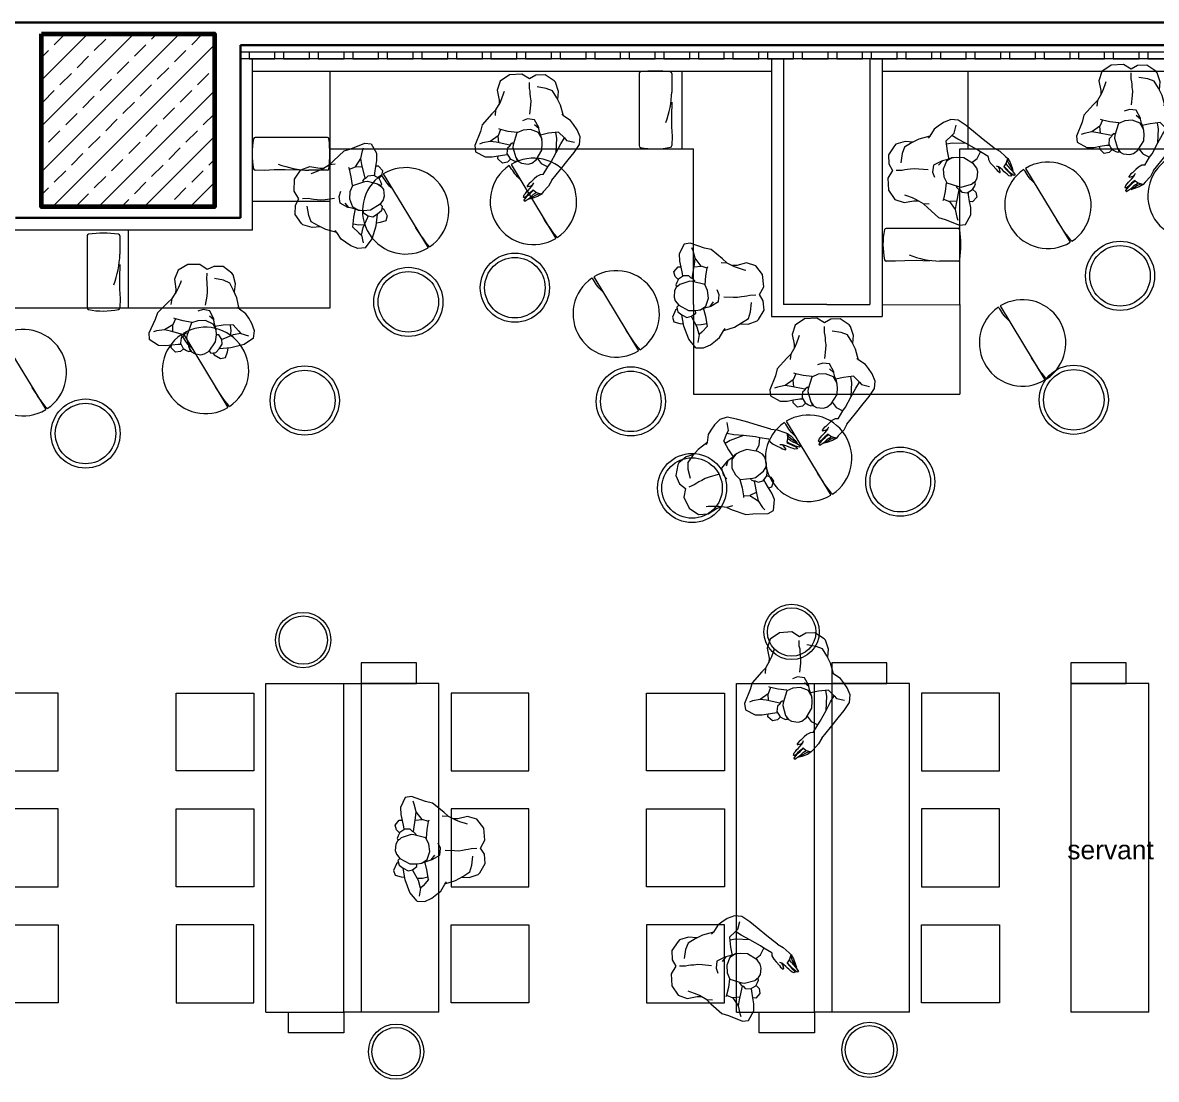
# Model space of a CAD drawing. Header units: millimetres. Extents: x 5429406 to 5440208, y -620941 to -619789.
# Drawn here: x 5436244 to 5436900, y -620491 to -619880 of the extents above; entities that cross this region are included whole.
import ezdxf

# ---------------------------------------------------------------- set-up
doc = ezdxf.new("R2010")
doc.units = ezdxf.units.MM
doc.header["$LTSCALE"] = 0.05
for name, color, linetype, lineweight in [('A-ALÇIPAN', 30, 'Continuous', 30), ('f_kolon tarama', 252, 'Continuous', 5), ('KOLON', 165, 'Continuous', 60), ('TEFRIS', 251, 'Continuous', 9), ('tefriş', 45, 'Continuous', 18)]:
    doc.layers.add(name, color=color, linetype=linetype, lineweight=lineweight)
doc.styles.get("Standard").update_dxf_attribs({"font": 'arial.ttf'})

# ---------------------------------------------------------------- blocks, each defined once
blk = doc.blocks.new('insanplanoturan2')
for p, q in [((-4.35, 28), (-8.09, 30.21)), ((-3.59, 26.87), (-4.35, 28)), ((1.11, 27.39), (-1.54, 25.72)), ((3.27, 27.84), (1.11, 27.39)), ((7, 27.12), (3.27, 27.84)), ((8.63, 26), (7, 27.12)), ((-5.35, 20.45), (-5.85, 16.43)), ((-1.54, 25.72), (-5.35, 20.45)), ((10.14, 23.59), (8.63, 26)), ((10.17, 25.88), (9.26, 25.73)), ((9.26, 25.73), (9.56, 24.52)), ((11.39, 17.65), (10.14, 23.59)), ((11.6, 25.19), (10.17, 25.88)), ((13.37, 24.07), (11.6, 25.19)), ((13.24, 24.16), (15.05, 25.76)), ((14.98, 20.87), (13.37, 24.07)), ((14.48, 17.79), (14.98, 20.87)), ((16.27, 21.48), (14.74, 21.5)), ((14.98, 20.87), (14.98, 20.87)), ((15.05, 25.76), (17.91, 26.13)), ((20.07, 21.81), (16.27, 21.48)), ((17.91, 26.13), (20.4, 23.48)), ((23.66, 22.17), (20.07, 21.81)), ((20.4, 23.48), (20.2, 21.81)), ((27.76, 21.89), (23.66, 22.17)), ((33.11, 18.44), (27.76, 21.89)), ((-27.28, 18.74), (-27.93, 14.41)), ((-27.93, 14.41), (-26.55, 10.2)), ((-27.28, 18.74), (-27.28, 18.74)), ((-19.98, 15.91), (-24.48, 17.29)), ((-18.79, 14.34), (-19.98, 15.91)), ((-15.71, 10.73), (-18.79, 14.34)), ((-14.03, 17.26), (-14.37, 14.2)), ((-14.37, 14.2), (-14.05, 10.87)), ((-5.85, 16.43), (-5.83, 13.53)), ((-5.85, 14.49), (-5.54, 12.71)), ((-5.83, 13.53), (-4.08, 10.14)), ((8.41, 9.37), (10.99, 16.09)), ((11.39, 14.95), (10.64, 15.16)), ((10.99, 16.09), (11.39, 17.65)), ((11.39, 14.95), (12.59, 15.84)), ((12.59, 15.84), (12.97, 16.66)), ((12.94, 16.13), (20.72, 13.88)), ((12.97, 16.66), (14.48, 17.79)), ((19.31, 14.28), (19.29, 10.2)), ((20.72, 13.88), (24.16, 13.11)), ((24.16, 13.11), (28.65, 13.7)), ((28.65, 13.7), (30.45, 14.23)), ((29.4, 7.03), (33.27, 14.87)), ((33.27, 14.87), (33.11, 18.44)), ((-26.55, 10.2), (-24.71, 6.99)), ((-24.71, 6.99), (-23.11, 4.46)), ((-15.71, 10.73), (-9.91, 10.95)), ((-9.91, 10.95), (-5.08, 11.6)), ((-5.54, 12.71), (-4.92, 10.26)), ((-4.92, 10.26), (-4.51, 7.82)), ((-4.51, 7.82), (-2.1, 5.49)), ((-4.51, 7.82), (-4.46, 7.27)), ((-4.46, 7.27), (-2.36, 2.53)), ((-4.08, 10.14), (0.35, 8.04)), ((0.35, 8.04), (4.73, 8.08)), ((4.73, 8.08), (8.41, 9.37)), ((8.28, 9.05), (13.28, 8.1)), ((13.28, 8.1), (17.61, 6.77)), ((17.61, 6.77), (19.29, 10.2)), ((17.61, 6.77), (18.58, 6.35)), ((19.29, 10.2), (24.16, 13.11)), ((28.03, 3.22), (29.4, 7.03)), ((-23.11, 4.46), (-19.37, 1.75)), ((-19.37, 1.75), (-18.3, 0.57)), ((-19.26, 1.62), (-18.03, -4.75)), ((-2.36, 2.53), (1.56, 1.75)), ((1.56, 1.75), (4.62, 2.65)), ((22.01, -2.61), (28.03, 3.22)), ((-18.03, -4.75), (-16.17, -9.13)), ((-0.81, -6.09), (-1.17, -8.58)), ((0.13, -0.8), (-0.81, -6.09)), ((19.46, -4.88), (16.82, -8.79)), ((20, -1.56), (19.46, -4.88)), ((19.46, -4.88), (22.01, -2.61)), ((-16.62, -8.22), (-17.35, -12.82)), ((-17.35, -12.82), (-16.11, -18.21)), ((-16.17, -9.13), (-14.03, -13.42)), ((-1.17, -8.58), (-1.05, -10.85)), ((-1.05, -10.85), (-1.05, -12.66)), ((-1.05, -12.66), (-1.01, -14.11)), ((15.63, -11.06), (14.16, -14.24)), ((16.82, -8.79), (15.63, -11.06)), ((17.24, -10.34), (17.46, -7.85)), ((17.93, -16.07), (17.24, -10.34)), ((-16.11, -18.21), (-15.32, -19.11)), ((-15.32, -19.11), (-10.35, -22.99)), ((-14.03, -13.42), (-10.4, -15.06)), ((-10.4, -15.06), (-5.21, -16.27)), ((-1.01, -14.11), (-0.73, -15.8)), ((-0.73, -15.8), (-0.99, -19.23)), ((14.16, -14.24), (13.76, -15.31)), ((15.74, -21.26), (17.93, -16.07)), ((-10.35, -22.99), (-5, -23.15)), ((-5, -23.15), (-1.15, -21.36)), ((-1.15, -21.36), (3.07, -24.4)), ((3.07, -24.4), (10.13, -24.5)), ((10.13, -24.5), (15.74, -21.26))]:
    blk.add_line(p, q)
for points in [[(-8.09, 30.21), (-10.88, 29.66), (-12.15, 26.27), (-12.64, 24.24)], [(-1.54, 25.72), (-2.54, 26.97), (-5.37, 26.69), (-7.35, 24.57), (-9.19, 21.89), (-8.9, 19.21), (-7.35, 16.52), (-5.85, 16.43)], [(-27.28, 18.74), (-21.76, 22.31), (-14.13, 24.15), (-7.35, 24.57)], [(-19.98, 15.91), (-15.55, 16.66), (-9.47, 19.07), (-8.9, 19.21)]]:
    blk.add_lwpolyline(points)
blk = doc.blocks.new('xccxc')
at = {"rotation": 180}
blk.add_blockref('insanplanoturan2', (220488.91, -31825.14), dxfattribs=at)
blk = doc.blocks.new('dada')
for p, q in [((219967.82, -31810.1), (219965.63, -31815.29)), ((219973.43, -31806.86), (219967.82, -31810.1)), ((219980.49, -31806.97), (219973.43, -31806.86)), ((219984.71, -31810.01), (219980.49, -31806.97)), ((219988.56, -31808.22), (219984.71, -31810.01)), ((219993.91, -31808.37), (219988.56, -31808.22)), ((219998.88, -31812.26), (219993.91, -31808.37)), ((219965.63, -31815.29), (219966.32, -31821.02)), ((219969.4, -31817.13), (219969.8, -31816.05)), ((219984.28, -31815.56), (219984.55, -31812.14)), ((219984.57, -31817.26), (219984.28, -31815.56)), ((219993.96, -31816.3), (219988.77, -31815.1)), ((219997.59, -31817.95), (219993.96, -31816.3)), ((219999.67, -31813.16), (219998.88, -31812.26)), ((220000.91, -31818.54), (219999.67, -31813.16)), ((219964.1, -31826.49), (219966.74, -31822.57)), ((219966.32, -31821.02), (219966.1, -31823.52)), ((219966.74, -31822.57), (219967.93, -31820.3)), ((219967.93, -31820.3), (219969.4, -31817.13)), ((219984.36, -31825.28), (219984.72, -31822.78)), ((219984.6, -31818.7), (219984.57, -31817.26)), ((219984.6, -31820.52), (219984.6, -31818.7)), ((219984.72, -31822.78), (219984.6, -31820.52)), ((219999.73, -31822.23), (219997.59, -31817.95)), ((220001.59, -31826.62), (219999.73, -31822.23)), ((220000.18, -31823.15), (220000.91, -31818.54)), ((219961.55, -31828.75), (219955.53, -31834.58)), ((219964.1, -31826.49), (219961.55, -31828.75)), ((219963.56, -31829.8), (219964.1, -31826.49)), ((219983.43, -31830.57), (219984.36, -31825.28)), ((220002.81, -31832.98), (220001.59, -31826.62)), ((219955.53, -31834.58), (219954.16, -31838.39)), ((219981.99, -31833.12), (219978.94, -31834.02)), ((219985.92, -31833.89), (219981.99, -31833.12)), ((219988.02, -31838.63), (219985.92, -31833.89)), ((220002.93, -31833.11), (220001.86, -31831.93)), ((220006.66, -31835.82), (220002.93, -31833.11)), ((220008.27, -31838.35), (220006.66, -31835.82)), ((219954.16, -31838.39), (219950.29, -31846.24)), ((219964.26, -31841.56), (219959.4, -31844.48)), ((219964.25, -31845.64), (219964.26, -31841.56)), ((219965.95, -31838.14), (219964.26, -31841.56)), ((219965.95, -31838.14), (219964.98, -31837.71)), ((219970.28, -31839.47), (219965.95, -31838.14)), ((219975.28, -31840.42), (219970.28, -31839.47)), ((219975.15, -31840.74), (219972.56, -31847.46)), ((219978.82, -31839.44), (219975.15, -31840.74)), ((219983.21, -31839.4), (219978.82, -31839.44)), ((219987.64, -31841.51), (219983.21, -31839.4)), ((219988.07, -31839.19), (219985.66, -31836.85)), ((219989.39, -31844.89), (219987.64, -31841.51)), ((219988.07, -31839.19), (219988.02, -31838.63)), ((219988.47, -31841.63), (219988.07, -31839.19)), ((219989.1, -31844.08), (219988.47, -31841.63)), ((219993.46, -31842.32), (219988.64, -31842.96)), ((219999.27, -31842.1), (219993.46, -31842.32)), ((219997.93, -31845.57), (219997.61, -31842.23)), ((219999.27, -31842.1), (220002.34, -31845.71)), ((220010.11, -31841.56), (220008.27, -31838.35)), ((220011.49, -31845.77), (220010.11, -31841.56)), ((219950.29, -31846.24), (219950.45, -31849.81)), ((219954.91, -31845.07), (219953.11, -31845.59)), ((219959.4, -31844.48), (219954.91, -31845.07)), ((219962.84, -31845.25), (219959.4, -31844.48)), ((219970.62, -31847.5), (219962.84, -31845.25)), ((219969.08, -31849.16), (219968.58, -31852.23)), ((219970.59, -31848.03), (219969.08, -31849.16)), ((219970.97, -31847.21), (219970.59, -31848.03)), ((219972.17, -31846.32), (219970.97, -31847.21)), ((219972.17, -31846.32), (219972.92, -31846.53)), ((219972.56, -31847.46), (219972.17, -31849.01)), ((219972.17, -31849.01), (219973.41, -31854.95)), ((219988.91, -31851.81), (219989.4, -31847.79)), ((219989.4, -31845.86), (219989.1, -31844.08)), ((219989.4, -31847.79), (219989.39, -31844.89)), ((219997.01, -31853.72), (219997.93, -31845.57)), ((219997.01, -31853.72), (219999.97, -31848.98)), ((219999.97, -31848.98), (220002.34, -31845.71)), ((220002.34, -31845.71), (220003.54, -31847.27)), ((220003.54, -31847.27), (220008.04, -31848.65)), ((220010.84, -31850.1), (220011.49, -31845.77)), ((219950.45, -31849.81), (219955.8, -31853.26)), ((219955.8, -31853.26), (219959.9, -31853.53)), ((219959.9, -31853.53), (219963.48, -31853.17)), ((219963.15, -31854.85), (219963.36, -31853.18)), ((219965.64, -31857.49), (219963.15, -31854.85)), ((219963.48, -31853.17), (219967.29, -31852.84)), ((219967.29, -31852.84), (219968.82, -31852.87)), ((219970.32, -31855.52), (219968.51, -31857.12)), ((219968.58, -31852.23), (219970.19, -31855.43)), ((219968.58, -31852.23), (219968.58, -31852.23)), ((219970.19, -31855.43), (219971.96, -31856.56)), ((219973.41, -31854.95), (219974.93, -31857.36)), ((219974.3, -31857.1), (219974, -31855.88)), ((219985.09, -31857.09), (219988.91, -31851.81)), ((219993.17, -31859.66), (219997.01, -31853.72)), ((220003.67, -31858.47), (220007.38, -31854.47)), ((220007.38, -31854.47), (220010.84, -31850.1)), ((220010.84, -31850.1), (220010.84, -31850.1)), ((219968.51, -31857.12), (219965.64, -31857.49)), ((219971.96, -31856.56), (219973.39, -31857.25)), ((219973.39, -31857.25), (219974.3, -31857.1)), ((219974.93, -31857.36), (219976.56, -31858.48)), ((219976.56, -31858.48), (219980.28, -31859.2)), ((219980.28, -31859.2), (219982.44, -31858.76)), ((219982.44, -31858.76), (219985.09, -31857.09)), ((219985.8, -31856.21), (219987.9, -31859.37)), ((219987.9, -31859.37), (219991.64, -31861.58)), ((219988.57, -31865.91), (219991.64, -31861.58)), ((219991.64, -31861.58), (219993.17, -31859.66)), ((219998.72, -31863.72), (220003.67, -31858.47)), ((219983.16, -31868.07), (219981.05, -31869.82)), ((219984.86, -31866.77), (219983.16, -31868.07)), ((219986.8, -31865.87), (219984.86, -31866.77)), ((219988.57, -31865.91), (219986.8, -31865.87)), ((219993.34, -31869.51), (219998.72, -31863.72)), ((219977.52, -31876.06), (219978.45, -31875.03)), ((219978.45, -31875.03), (219979.15, -31874.38)), ((219980.08, -31870.45), (219978.82, -31871.79)), ((219978.82, -31871.79), (219978.86, -31872.05)), ((219978.86, -31872.05), (219979.15, -31872.17)), ((219979.15, -31872.17), (219981.22, -31871.84)), ((219979.15, -31874.38), (219980.27, -31873.42)), ((219981.05, -31869.82), (219980.08, -31870.45)), ((219982.07, -31874.36), (219980.13, -31875.83)), ((219980.26, -31876.22), (219981.28, -31875.32)), ((219980.27, -31873.42), (219981.5, -31872.16)), ((219981.22, -31871.84), (219982.18, -31871.28)), ((219981.28, -31875.32), (219982.23, -31874.56)), ((219981.5, -31872.16), (219982.18, -31871.28)), ((219982.23, -31874.56), (219982.07, -31874.36)), ((219982.18, -31871.28), (219982.73, -31870.18)), ((219982.23, -31874.56), (219983.86, -31875.88)), ((219991.22, -31872.75), (219987.88, -31875.86)), ((219993.34, -31869.51), (219991.22, -31872.75)), ((219976.27, -31878.1), (219976.66, -31876.87)), ((219976.41, -31878.38), (219976.27, -31878.1)), ((219976.79, -31878.46), (219976.41, -31878.38)), ((219976.48, -31879.78), (219978.12, -31877.92)), ((219976.62, -31880.37), (219976.48, -31879.78)), ((219976.88, -31880.62), (219976.62, -31880.37)), ((219976.66, -31876.87), (219977.52, -31876.06)), ((219977.86, -31877.77), (219976.79, -31878.46)), ((219979.16, -31879.29), (219976.88, -31880.62)), ((219978.67, -31877.01), (219977.86, -31877.77)), ((219978.12, -31877.92), (219979.05, -31877.16)), ((219980.13, -31875.83), (219978.67, -31877.01)), ((219979.05, -31877.16), (219980.26, -31876.22)), ((219981.04, -31877.69), (219979.16, -31879.29)), ((219981.25, -31878.56), (219979.16, -31879.29)), ((219979.44, -31879.52), (219979.16, -31879.29)), ((219981.03, -31879.23), (219979.44, -31879.52)), ((219984.29, -31878.28), (219981.03, -31879.23)), ((219982.21, -31876.84), (219981.04, -31877.69)), ((219983.47, -31877.43), (219981.25, -31878.56)), ((219982.21, -31876.84), (219983.86, -31875.88)), ((219985.17, -31876.82), (219983.47, -31877.43)), ((219983.86, -31875.88), (219986.68, -31877.05)), ((219986.68, -31877.05), (219984.29, -31878.28)), ((219985.98, -31876.82), (219985.17, -31876.82)), ((219987.88, -31875.86), (219986.68, -31877.05))]:
    blk.add_line(p, q)
blk = doc.blocks.new('asdffadsf')
at = {"layer": 'tefriş'}
blk.add_line((5433363.58, -614780.78), (5433389.49, -614823.54), dxfattribs=at)
for start, end in [(124.12015, 301.2122), (303.62102, 121.2122)]:
    blk.add_arc((5433376.54, -614802.16), 25, start, end, dxfattribs=at)
blk.add_open_spline([(5433368.81, -614789.41), (5433367.75, -614788.4), (5433365.61, -614786.34), (5433364, -614783.32), (5433362.79, -614781.8), (5433362.51, -614781.47)], degree=3, knots=[0, 0, 0, 0, 4.350659, 8.849507, 10.159994, 10.159994, 10.159994, 10.159994], dxfattribs=at)
blk.add_spline([(5433390.38, -614822.98), (5433388.05, -614820.1), (5433381.72, -614810.72)], degree=3, dxfattribs=at)

msp = doc.modelspace()

# ---------------------------------------------------------------- hatches: boundary and pattern name
at = {"layer": 'f_kolon tarama', "transparency": 33554541}
h = msp.add_hatch(dxfattribs=at)
h.set_pattern_fill('ANSI33', color=256, scale=75, style=0)
h.set_pattern_definition([(45, (5346669.218, -733761.465), (-13.2582521, 13.2582521), []), (45, (5346682.476, -733761.465), (-13.2582521, 13.2582521), [9.375, -4.6875])])
h.paths.add_polyline_path([(5436254.57, -619886.67), (5436354.57, -619886.67), (5436354.57, -619986.67), (5436254.57, -619986.67)])

# ---------------------------------------------------------------- linework, layer by layer
at = {"layer": 'A-ALÇIPAN', "transparency": 33554541}
for p, q in [((5437054.57, -619880.17, -245.25), (5436158.07, -619880.17, -245.25)), ((5436369.57, -619993.17, -245.25), (5436369.57, -619893.17, -245.25)), ((5436369.57, -619893.17, -245.25), (5437048.07, -619893.17, -245.25)), ((5436239.57, -619993.17, -245.25), (5436369.57, -619993.17, -245.25))]:
    msp.add_line(p, q, dxfattribs=at)
at = {"layer": 'KOLON', "transparency": 33554541, "elevation": -245.25}
msp.add_lwpolyline([(5436254.57, -619886.67), (5436354.57, -619886.67), (5436354.57, -619986.67), (5436254.57, -619986.67)], close=True, dxfattribs=at)
at = {"layer": 'TEFRIS', "linetype": 'ByBlock', "transparency": 33554541}
for p, q in [((5436683.82, -619901.17, -245.25), (5436683.82, -620043.17, -245.25)), ((5436733.82, -619901.17, -245.25), (5436733.82, -620043.17, -245.25)), ((5436708.82, -620043.17, -245.25), (5436683.82, -620043.17, -245.25)), ((5436708.82, -620043.17, -245.25), (5436733.82, -620043.17, -245.25))]:
    msp.add_line(p, q, dxfattribs=at)
at = {"layer": 'tefriş', "transparency": 33554541}
for p, q in [((5436374.57, -619897.17, -245.25), (5436374.57, -619901.17, -245.25)), ((5436389.57, -619901.17, -245.25), (5436389.57, -619897.17, -245.25)), ((5436374.57, -619901.17, -245.25), (5436389.57, -619901.17, -245.25)), ((5436374.57, -619901.17, -245.25), (5436389.57, -619901.17, -245.25)), ((5436394.57, -619901.17, -245.25), (5436409.57, -619901.17, -245.25)), ((5436414.57, -619901.17, -245.25), (5436429.57, -619901.17, -245.25)), ((5436434.57, -619901.17, -245.25), (5436449.57, -619901.17, -245.25)), ((5436454.57, -619901.17, -245.25), (5436469.57, -619901.17, -245.25)), ((5436474.57, -619901.17, -245.25), (5436489.57, -619901.17, -245.25)), ((5436494.57, -619901.17, -245.25), (5436509.57, -619901.17, -245.25)), ((5436514.57, -619901.17, -245.25), (5436529.57, -619901.17, -245.25)), ((5436534.57, -619901.17, -245.25), (5436549.57, -619901.17, -245.25)), ((5436554.57, -619901.17, -245.25), (5436569.57, -619901.17, -245.25)), ((5436574.57, -619901.17, -245.25), (5436589.57, -619901.17, -245.25)), ((5436594.57, -619901.17, -245.25), (5436609.57, -619901.17, -245.25)), ((5436614.57, -619901.17, -245.25), (5436629.57, -619901.17, -245.25)), ((5436634.57, -619901.17, -245.25), (5436649.57, -619901.17, -245.25)), ((5436654.57, -619901.17, -245.25), (5436669.57, -619901.17, -245.25)), ((5436674.57, -619901.17, -245.25), (5436689.57, -619901.17, -245.25)), ((5436694.57, -619901.17, -245.25), (5436709.57, -619901.17, -245.25)), ((5436714.57, -619901.17, -245.25), (5436729.57, -619901.17, -245.25)), ((5436734.57, -619901.17, -245.25), (5436749.57, -619901.17, -245.25)), ((5436754.57, -619901.17, -245.25), (5436769.57, -619901.17, -245.25)), ((5436774.57, -619901.17, -245.25), (5436789.57, -619901.17, -245.25)), ((5436794.57, -619901.17, -245.25), (5436809.57, -619901.17, -245.25)), ((5436814.57, -619901.17, -245.25), (5436829.57, -619901.17, -245.25)), ((5436834.57, -619901.17, -245.25), (5436849.57, -619901.17, -245.25)), ((5436854.57, -619901.17, -245.25), (5436869.57, -619901.17, -245.25)), ((5436874.57, -619901.17, -245.25), (5436889.57, -619901.17, -245.25)), ((5436894.57, -619901.17, -245.25), (5436909.57, -619901.17, -245.25)), ((5436471.4, -620262.57, -245.25), (5436471.4, -620250.57, -245.25)), ((5436743.68, -620262.57, -245.25), (5436743.68, -620250.57, -245.25)), ((5436882.09, -620262.57, -245.25), (5436882.09, -620250.57, -245.25)), ((5436384.4, -620262.57, -245.25), (5436429.4, -620262.57, -245.25)), ((5436384.4, -620262.57, -245.25), (5436429.4, -620262.57, -245.25)), ((5436384.4, -620262.57, -245.25), (5436429.4, -620262.57, -245.25)), ((5436384.4, -620452.57, -245.25), (5436384.4, -620262.57, -245.25)), ((5436384.4, -620262.57, -245.25), (5436429.4, -620262.57, -245.25)), ((5436384.4, -620449.57, -245.25), (5436384.4, -620263.57, -245.25)), ((5436429.4, -620452.57, -245.25), (5436429.4, -620262.57, -245.25)), ((5436429.4, -620452.57, -245.25), (5436429.4, -620262.57, -245.25)), ((5436484.4, -620262.57, -245.25), (5436439.4, -620262.57, -245.25)), ((5436484.4, -620262.57, -245.25), (5436439.4, -620262.57, -245.25)), ((5436484.4, -620262.57, -245.25), (5436439.4, -620262.57, -245.25)), ((5436484.4, -620262.57, -245.25), (5436439.4, -620262.57, -245.25)), ((5436484.4, -620452.57, -245.25), (5436484.4, -620262.57, -245.25)), ((5436484.4, -620449.57, -245.25), (5436484.4, -620263.57, -245.25)), ((5436656.68, -620262.57, -245.25), (5436701.68, -620262.57, -245.25)), ((5436656.68, -620262.57, -245.25), (5436701.68, -620262.57, -245.25)), ((5436656.68, -620262.57, -245.25), (5436701.68, -620262.57, -245.25)), ((5436656.68, -620452.57, -245.25), (5436656.68, -620262.57, -245.25)), ((5436656.68, -620262.57, -245.25), (5436701.68, -620262.57, -245.25)), ((5436656.68, -620449.57, -245.25), (5436656.68, -620263.57, -245.25)), ((5436701.68, -620452.57, -245.25), (5436701.68, -620262.57, -245.25)), ((5436701.68, -620452.57, -245.25), (5436701.68, -620262.57, -245.25)), ((5436756.68, -620262.57, -245.25), (5436711.68, -620262.57, -245.25)), ((5436756.68, -620262.57, -245.25), (5436711.68, -620262.57, -245.25)), ((5436756.68, -620262.57, -245.25), (5436711.68, -620262.57, -245.25)), ((5436756.68, -620262.57, -245.25), (5436711.68, -620262.57, -245.25)), ((5436756.68, -620452.57, -245.25), (5436756.68, -620262.57, -245.25)), ((5436756.68, -620449.57, -245.25), (5436756.68, -620263.57, -245.25)), ((5436895.09, -620262.57, -245.25), (5436850.09, -620262.57, -245.25)), ((5436895.09, -620262.57, -245.25), (5436850.09, -620262.57, -245.25)), ((5436895.09, -620262.57, -245.25), (5436850.09, -620262.57, -245.25)), ((5436895.09, -620262.57, -245.25), (5436850.09, -620262.57, -245.25)), ((5436895.09, -620452.57, -245.25), (5436895.09, -620262.57, -245.25)), ((5436895.09, -620449.57, -245.25), (5436895.09, -620263.57, -245.25)), ((5436384.4, -620452.57, -245.25), (5436429.4, -620452.57, -245.25)), ((5436397.4, -620464.57, -245.25), (5436397.4, -620452.57, -245.25)), ((5436397.4, -620452.57, -245.25), (5436429.4, -620452.57, -245.25)), ((5436429.4, -620452.57, -245.25), (5436429.4, -620464.57, -245.25)), ((5436429.4, -620452.57, -245.25), (5436429.4, -620464.57, -245.25)), ((5436484.4, -620452.57, -245.25), (5436439.4, -620452.57, -245.25)), ((5436471.4, -620452.57, -245.25), (5436439.4, -620452.57, -245.25)), ((5436656.68, -620452.57, -245.25), (5436701.68, -620452.57, -245.25)), ((5436669.68, -620464.57, -245.25), (5436669.68, -620452.57, -245.25)), ((5436669.68, -620452.57, -245.25), (5436701.68, -620452.57, -245.25)), ((5436701.68, -620452.57, -245.25), (5436701.68, -620464.57, -245.25)), ((5436701.68, -620452.57, -245.25), (5436701.68, -620464.57, -245.25)), ((5436756.68, -620452.57, -245.25), (5436711.68, -620452.57, -245.25)), ((5436743.68, -620452.57, -245.25), (5436711.68, -620452.57, -245.25)), ((5436895.09, -620452.57, -245.25), (5436850.09, -620452.57, -245.25)), ((5436882.09, -620452.57, -245.25), (5436850.09, -620452.57, -245.25))]:
    msp.add_line(p, q, dxfattribs=at)
at = {"layer": 'tefriş', "linetype": 'ByBlock', "transparency": 33554541}
for p, q in [((5437048.07, -619901.17, -245.25), (5436369.57, -619901.17, -245.25)), ((5436376.57, -620000.17, -245.25), (5436376.57, -619901.17, -245.25)), ((5436676.82, -619901.17, -245.25), (5436676.82, -620050.17, -245.25)), ((5436740.82, -619901.17, -245.25), (5436740.82, -620050.17, -245.25)), ((5436376.57, -619908.17, -245.25), (5436676.82, -619908.17, -245.25)), ((5436421.57, -619953.17, -245.25), (5436421.57, -619908.17, -245.25)), ((5436600.23, -619909.45, -245.25), (5436600.23, -619951.33, -245.25)), ((5436619.21, -619909.67, -245.25), (5436619.21, -619920.32, -245.25)), ((5436625.09, -619953.17, -245.25), (5436625.09, -619908.17, -245.25)), ((5436740.82, -619908.17, -245.25), (5437041.07, -619908.17, -245.25)), ((5436790.65, -619953.17, -245.25), (5436790.65, -619908.17, -245.25)), ((5436619.23, -619926.23, -245.25), (5436618.92, -619934.01, -245.25)), ((5436618.92, -619934.01, -245.25), (5436619.06, -619940.44, -245.25)), ((5436619.06, -619940.44, -245.25), (5436619.3, -619945.85, -245.25)), ((5436420.06, -619946.57), (5436378.18, -619946.57)), ((5436421.57, -620045.17, -245.25), (5436421.57, -619945.17, -245.25)), ((5436619.3, -619945.85, -245.25), (5436619.23, -619951.29, -245.25)), ((5436421.57, -619953.17, -245.25), (5436631.82, -619953.17, -245.25)), ((5436631.82, -620043.17, -245.25), (5436631.82, -619953.17, -245.25)), ((5436785.82, -619953.17, -245.25), (5436996.07, -619953.17, -245.25)), ((5436785.82, -620043.17, -245.25), (5436785.82, -619953.17, -245.25)), ((5436383.66, -619965.64), (5436378.22, -619965.57)), ((5436389.08, -619965.4), (5436383.66, -619965.64)), ((5436395.51, -619965.26), (5436389.08, -619965.4)), ((5436403.28, -619965.57), (5436395.51, -619965.26)), ((5436419.84, -619965.55), (5436409.19, -619965.55)), ((5436376.57, -619983.47, -245.25), (5436421.57, -619983.47, -245.25)), ((5436376.57, -620000.17, -245.25), (5436232.57, -620000.17, -245.25)), ((5436304.57, -620000.17, -245.25), (5436304.57, -620045.17, -245.25)), ((5436785.07, -619999.17), (5436743.18, -619999.17)), ((5436280.9, -620003.29, -245.25), (5436280.9, -620045.17, -245.25)), ((5436299.87, -620003.52, -245.25), (5436299.87, -620014.16, -245.25)), ((5436299.9, -620020.07, -245.25), (5436299.58, -620027.85, -245.25)), ((5436748.67, -620018.23), (5436743.23, -620018.17)), ((5436754.08, -620017.99), (5436748.67, -620018.23)), ((5436760.51, -620017.85), (5436754.08, -620017.99)), ((5436768.29, -620018.17), (5436760.51, -620017.85)), ((5436784.84, -620018.14), (5436774.2, -620018.14)), ((5436299.58, -620027.85, -245.25), (5436299.72, -620034.28, -245.25)), ((5436299.72, -620034.28, -245.25), (5436299.96, -620039.69, -245.25)), ((5436299.96, -620039.69, -245.25), (5436299.9, -620045.13, -245.25)), ((5436187.57, -620045.17, -245.25), (5436421.57, -620045.17, -245.25)), ((5436631.82, -620043.17, -245.25), (5436631.82, -620095.17, -245.25)), ((5436740.82, -620043.41, -245.25), (5436785.82, -620043.17, -245.25)), ((5436785.82, -620043.17, -245.25), (5436785.82, -620095.17, -245.25)), ((5436676.82, -620050.17, -245.25), (5436740.82, -620050.17, -245.25)), ((5436631.82, -620095.17, -245.25), (5436785.82, -620095.17, -245.25)), ((5436850.09, -620262.57, -245.25), (5436850.09, -620452.57, -245.25))]:
    msp.add_line(p, q, dxfattribs=at)
at = {"layer": 'tefriş', "transparency": 33554541, "elevation": -245.25}
for points in [[(5436369.57, -619893.17), (5437033.57, -619893.17), (5437033.57, -619897.17), (5436369.57, -619897.17)], [(5436374.57, -619901.17), (5436389.57, -619901.17), (5436389.57, -619897.17), (5436374.57, -619897.17)], [(5436394.57, -619901.17), (5436409.57, -619901.17), (5436409.57, -619897.17), (5436394.57, -619897.17)], [(5436414.57, -619901.17), (5436429.57, -619901.17), (5436429.57, -619897.17), (5436414.57, -619897.17)], [(5436434.57, -619901.17), (5436449.57, -619901.17), (5436449.57, -619897.17), (5436434.57, -619897.17)], [(5436454.57, -619901.17), (5436469.57, -619901.17), (5436469.57, -619897.17), (5436454.57, -619897.17)], [(5436474.57, -619901.17), (5436489.57, -619901.17), (5436489.57, -619897.17), (5436474.57, -619897.17)], [(5436494.57, -619901.17), (5436509.57, -619901.17), (5436509.57, -619897.17), (5436494.57, -619897.17)], [(5436514.57, -619901.17), (5436529.57, -619901.17), (5436529.57, -619897.17), (5436514.57, -619897.17)], [(5436534.57, -619901.17), (5436549.57, -619901.17), (5436549.57, -619897.17), (5436534.57, -619897.17)], [(5436554.57, -619901.17), (5436569.57, -619901.17), (5436569.57, -619897.17), (5436554.57, -619897.17)], [(5436574.57, -619901.17), (5436589.57, -619901.17), (5436589.57, -619897.17), (5436574.57, -619897.17)], [(5436594.57, -619901.17), (5436609.57, -619901.17), (5436609.57, -619897.17), (5436594.57, -619897.17)], [(5436614.57, -619901.17), (5436629.57, -619901.17), (5436629.57, -619897.17), (5436614.57, -619897.17)], [(5436634.57, -619901.17), (5436649.57, -619901.17), (5436649.57, -619897.17), (5436634.57, -619897.17)], [(5436654.57, -619901.17), (5436669.57, -619901.17), (5436669.57, -619897.17), (5436654.57, -619897.17)], [(5436674.57, -619901.17), (5436689.57, -619901.17), (5436689.57, -619897.17), (5436674.57, -619897.17)], [(5436694.57, -619901.17), (5436709.57, -619901.17), (5436709.57, -619897.17), (5436694.57, -619897.17)], [(5436714.57, -619901.17), (5436729.57, -619901.17), (5436729.57, -619897.17), (5436714.57, -619897.17)], [(5436734.57, -619901.17), (5436749.57, -619901.17), (5436749.57, -619897.17), (5436734.57, -619897.17)], [(5436754.57, -619901.17), (5436769.57, -619901.17), (5436769.57, -619897.17), (5436754.57, -619897.17)], [(5436774.57, -619901.17), (5436789.57, -619901.17), (5436789.57, -619897.17), (5436774.57, -619897.17)], [(5436794.57, -619901.17), (5436809.57, -619901.17), (5436809.57, -619897.17), (5436794.57, -619897.17)], [(5436814.57, -619901.17), (5436829.57, -619901.17), (5436829.57, -619897.17), (5436814.57, -619897.17)], [(5436834.57, -619901.17), (5436849.57, -619901.17), (5436849.57, -619897.17), (5436834.57, -619897.17)], [(5436854.57, -619901.17), (5436869.57, -619901.17), (5436869.57, -619897.17), (5436854.57, -619897.17)], [(5436874.57, -619901.17), (5436889.57, -619901.17), (5436889.57, -619897.17), (5436874.57, -619897.17)], [(5436894.57, -619901.17), (5436909.57, -619901.17), (5436909.57, -619897.17), (5436894.57, -619897.17)], [(5436471.4, -620262.57), (5436471.4, -620250.57), (5436439.4, -620250.57), (5436439.4, -620262.57)], [(5436743.68, -620262.57), (5436743.68, -620250.57), (5436711.68, -620250.57), (5436711.68, -620262.57)], [(5436882.09, -620262.57), (5436882.09, -620250.57), (5436850.09, -620250.57), (5436850.09, -620262.57)], [(5436439.4, -620452.57), (5436429.4, -620452.57), (5436429.4, -620262.57), (5436439.4, -620262.57)], [(5436711.68, -620452.57), (5436701.68, -620452.57), (5436701.68, -620262.57), (5436711.68, -620262.57)], [(5436264.17, -620268), (5436219.17, -620268), (5436219.17, -620313), (5436264.17, -620313)], [(5436332.35, -620268), (5436377.35, -620268), (5436377.35, -620313), (5436332.35, -620313)], [(5436536.45, -620268), (5436491.45, -620268), (5436491.45, -620313), (5436536.45, -620313)], [(5436604.63, -620268), (5436649.63, -620268), (5436649.63, -620313), (5436604.63, -620313)], [(5436808.73, -620268), (5436763.73, -620268), (5436763.73, -620313), (5436808.73, -620313)], [(5436264.17, -620335.07), (5436219.17, -620335.07), (5436219.17, -620380.07), (5436264.17, -620380.07)], [(5436332.35, -620335.07), (5436377.35, -620335.07), (5436377.35, -620380.07), (5436332.35, -620380.07)], [(5436536.45, -620335.07), (5436491.45, -620335.07), (5436491.45, -620380.07), (5436536.45, -620380.07)], [(5436604.63, -620335.07), (5436649.63, -620335.07), (5436649.63, -620380.07), (5436604.63, -620380.07)], [(5436808.73, -620335.07), (5436763.73, -620335.07), (5436763.73, -620380.07), (5436808.73, -620380.07)], [(5436264.17, -620447.15), (5436219.17, -620447.15), (5436219.17, -620402.15), (5436264.17, -620402.15)], [(5436332.35, -620447.15), (5436377.35, -620447.15), (5436377.35, -620402.15), (5436332.35, -620402.15)], [(5436536.45, -620447.15), (5436491.45, -620447.15), (5436491.45, -620402.15), (5436536.45, -620402.15)], [(5436604.63, -620447.15), (5436649.63, -620447.15), (5436649.63, -620402.15), (5436604.63, -620402.15)], [(5436808.73, -620447.15), (5436763.73, -620447.15), (5436763.73, -620402.15), (5436808.73, -620402.15)], [(5436397.4, -620464.57), (5436397.4, -620452.57), (5436429.4, -620452.57), (5436429.4, -620464.57)], [(5436669.68, -620464.57), (5436669.68, -620452.57), (5436701.68, -620452.57), (5436701.68, -620464.57)]]:
    msp.add_lwpolyline(points, close=True, dxfattribs=at)
at = {"layer": 'tefriş', "linetype": 'ByBlock', "transparency": 33554541}
for centre, radius in [((5436878.53, -620026.65), 20), ((5436878.53, -620026.65), 17.5), ((5436528.4, -620033.51), 20), ((5436528.4, -620033.51), 17.5), ((5436466.76, -620041.71), 20), ((5436466.76, -620041.71), 17.5), ((5436406.84, -620098.77), 20), ((5436406.84, -620098.77), 17.5), ((5436595.47, -620099.28), 20), ((5436595.47, -620099.28), 17.5), ((5436851.74, -620098.36), 20), ((5436851.74, -620098.36), 17.5), ((5436280.01, -620117.89), 20), ((5436280.01, -620117.89), 17.5), ((5436751.35, -620145.75), 20), ((5436630.91, -620149.4), 20), ((5436630.91, -620149.4), 17.5), ((5436751.35, -620145.75), 17.5)]:
    msp.add_circle(centre, radius, dxfattribs=at)
at = {"layer": 'tefriş', "transparency": 33554541}
for centre, radius in [((5436688.52, -620232.69), 16), ((5436688.52, -620232.69), 14), ((5436405.93, -620237.36), 16), ((5436405.93, -620237.36), 14), ((5436459.67, -620475.5), 16), ((5436459.67, -620475.5), 14), ((5436733.52, -620474.45), 16), ((5436733.52, -620474.45), 14)]:
    msp.add_circle(centre, radius, dxfattribs=at)
at = {"layer": 'tefriş', "linetype": 'ByBlock', "transparency": 33554541}
for centre, radius, start, end in [((5436601.21, -619909.67, -245.25), 1, 96.72583, 180), ((5436609.71, -619981.75, -245.25), 73.58, 83.27417, 96.72583), ((5436618.21, -619909.67, -245.25), 1, 0, 83.27417), ((5436565.81, -619918.75, -245.25), 53.42, 338.86878, 358.32067), ((5436419.53, -619955.97), 43.2, 168.44571, 191.76252), ((5436378.18, -619947.57), 1, 90, 165.18467), ((5436419.84, -619947.55), 1, 6.72583, 90), ((5436347.76, -619956.05), 73.58, 353.27417, 6.72583), ((5436601.23, -619951.33, -245.25), 1, 180, 255.18467), ((5436609.63, -619909.98, -245.25), 43.2, 258.44571, 281.76252), ((5436618.23, -619951.29, -245.25), 1, 281.63319, 0), ((5436410.76, -619912.15), 53.42, 248.86878, 268.32067), ((5436378.22, -619964.57), 1, 191.63319, 270), ((5436419.84, -619964.55), 1, 270, 353.27417), ((5436784.54, -620008.56), 43.2, 168.44571, 191.76252), ((5436743.18, -620000.17), 1, 90, 165.18467), ((5436784.84, -620000.14), 1, 6.72583, 90), ((5436712.77, -620008.64), 73.58, 353.27417, 6.72583), ((5436246.47, -620012.6, -245.25), 53.42, 338.86878, 358.32067), ((5436775.76, -619964.74), 53.42, 248.86878, 268.32067), ((5436743.23, -620017.17), 1, 191.63319, 270), ((5436784.84, -620017.14), 1, 270, 353.27417), ((5436281.9, -620045.17, -245.25), 1, 180, 255.18467), ((5436290.29, -620003.82, -245.25), 43.2, 258.44571, 281.76252), ((5436298.9, -620045.13, -245.25), 1, 281.63319, 0)]:
    msp.add_arc(centre, radius, start, end, dxfattribs=at)
at = {"layer": 'tefriş', "color": 87, "transparency": 33554541}
for centre, radius, start, end in [((5436281.87, -620003.52, -245.25), 1, 96.72583, 180), ((5436290.37, -620075.59, -245.25), 73.58, 83.27417, 96.72583), ((5436298.87, -620003.52, -245.25), 1, 0, 83.27417)]:
    msp.add_arc(centre, radius, start, end, dxfattribs=at)

# ---------------------------------------------------------------- block references
at = {"layer": 'tefriş', "linetype": 'ByBlock', "transparency": 33554541}
for name, p, rotation in [('dada', (5215145.65, -604517.07, -245.25), 4.257695987429049), ('dada', (5214797.53, -604522.58, -245.25), 4.257695987429049), ('dada', (5421356.83, -841704.89), 94.25769598742903), ('xccxc', (5441910.58, -397327.21, -245.25), 276.8597992275222), ('xccxc', (5215415.54, -591472.67, -245.25), 0.8445475240994589), ('dada', (5214968.22, -604663.81), 4.257695987429049), ('dada', (5506686.06, -831092.5), 116.6005193821557), ('dada', (5214953.71, -604845.39), 4.257695987429049), ('xccxc', (5441749.3, -397647.38, -245.25), 276.8597992275222)]:
    msp.add_blockref(name, p, dxfattribs=dict(at, rotation=rotation))
at = {"layer": 'tefriş', "linetype": 'ByBlock', "transparency": 33554541, "xscale": -1, "rotation": 86.67348170998423}
msp.add_blockref('xccxc', (5417447.43, -398018.08), dxfattribs=at)
at = {"layer": 'tefriş', "linetype": 'ByBlock', "transparency": 33554541}
for p in [(3162.57, -5181.42), (3543.03, -5178.12), (3088.7, -5186.87), (3210.48, -5246.48), (3445.58, -5263.31), (2867.49, -5280.49), (2972.84, -5279.23), (3321.77, -5330.03)]:
    msp.add_blockref('asdffadsf', p, dxfattribs=at)
at = {"layer": 'tefriş', "transparency": 33554541}
msp.add_blockref('asdffadsf', (3460.24, -5183.68), dxfattribs=at)
at = {"layer": 'tefriş', "transparency": 33554541, "rotation": 93.90923502213339}
msp.add_blockref('dada', (5419883.23, -842067.58, -245.25), dxfattribs=at)

# ---------------------------------------------------------------- texts
at = {"layer": 'tefriş', "linetype": 'ByBlock', "transparency": 33554541, "insert": (5436848.01, -620364.34, -245.25), "char_height": 10.92, "attachment_point": 7}
msp.add_mtext_dynamic_manual_height_columns('servant', width=1669.2448, gutter_width=60, heights=[0], dxfattribs=at)

doc.saveas('drawing.dxf')
